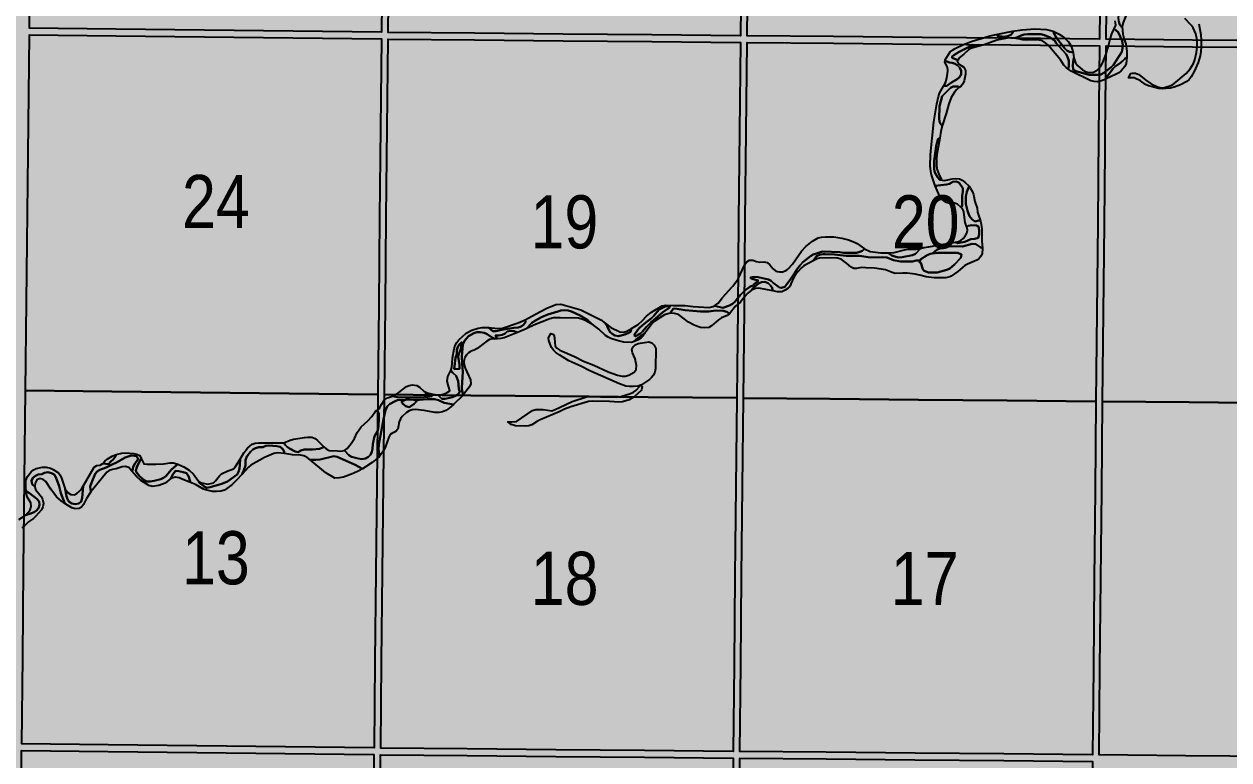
# Model space of a CAD drawing. Extents: x 403018 to 417191, y 6033193 to 6042673.
# Drawn here: x 413061.3 to 413242.8, y 6036734 to 6036844.8 of the extents above; entities that cross this region are included whole.
import ezdxf

# ---------------------------------------------------------------- set-up
doc = ezdxf.new("R2010")
doc.units = 0
doc.header["$LTSCALE"] = 5
doc.linetypes.add('DASHED2', pattern=[9.525, 6.35, -3.175])
for name, color, linetype in [('Quarters', 8, 'Continuous'), ('RoadSeg', 57, 'DASHED2'), ('T-WATER', 160, 'Continuous')]:
    doc.layers.add(name, color=color, linetype=linetype)
doc.layers.add('ROUTE-MAP-BACKGROUND-H', color=7, linetype='Continuous', true_color=0xf0ebff)
doc.styles.add('120', font='ARIALN.TTF', dxfattribs={"height": 13})

msp = doc.modelspace()

# ---------------------------------------------------------------- hatches: boundary and pattern name
at = {"layer": 'ROUTE-MAP-BACKGROUND-H'}
h = msp.add_hatch(color=256, dxfattribs=at)
h.dxf.hatch_style = 1
h.paths.add_polyline_path([(412923.423, 6037807.465), (416092.9, 6037807.465), (416092.9, 6035965.758), (412923.423, 6035965.758)])

# ---------------------------------------------------------------- linework, layer by layer
at = {"layer": 'Quarters'}
for points in [[(413115.312, 6036856.618), (413115.175, 6036843.562), (413101.835, 6036843.713), (413088.495, 6036843.863), (413075.156, 6036844.013), (413062.151, 6036844.159), (413062.294, 6036857.215), (413062.44, 6036870.607), (413062.586, 6036883.998), (413062.732, 6036897.389), (413075.732, 6036897.242), (413089.067, 6036897.092), (413102.402, 6036896.942), (413115.736, 6036896.792), (413115.595, 6036883.401), (413115.454, 6036870.01), (413115.312, 6036856.618)], [(413129.193, 6036843.429), (413116.179, 6036843.553), (413116.317, 6036856.609), (413116.458, 6036870), (413116.599, 6036883.391), (413116.74, 6036896.782), (413129.75, 6036896.658), (413143.095, 6036896.531), (413156.439, 6036896.404), (413169.783, 6036896.276), (413169.646, 6036882.885), (413169.51, 6036869.494), (413169.373, 6036856.103), (413169.239, 6036843.046), (413155.89, 6036843.174), (413142.542, 6036843.301), (413129.193, 6036843.429)], [(413183.263, 6036842.912), (413170.243, 6036843.037), (413170.377, 6036856.093), (413170.514, 6036869.484), (413170.651, 6036882.876), (413170.788, 6036896.267), (413183.804, 6036896.143), (413197.156, 6036896.015), (413210.508, 6036895.888), (413223.859, 6036895.761), (413223.726, 6036882.369), (413223.592, 6036868.978), (413223.459, 6036855.586), (413223.329, 6036842.53), (413209.974, 6036842.657), (413196.619, 6036842.785), (413183.263, 6036842.912)], [(413237.341, 6036842.396), (413224.333, 6036842.52), (413224.463, 6036855.576), (413224.597, 6036868.968), (413224.73, 6036882.36), (413224.863, 6036895.751), (413237.866, 6036895.627), (413251.203, 6036895.5), (413264.54, 6036895.373), (413277.878, 6036895.246), (413277.749, 6036881.854), (413277.621, 6036868.462), (413277.492, 6036855.07), (413277.367, 6036842.014), (413264.025, 6036842.141), (413250.683, 6036842.268), (413237.341, 6036842.396)], [(413114.74, 6036802.385), (413114.599, 6036788.994), (413101.254, 6036789.144), (413087.91, 6036789.294), (413074.565, 6036789.444), (413061.555, 6036789.591), (413061.701, 6036802.982), (413061.848, 6036816.373), (413061.994, 6036829.764), (413062.14, 6036843.155), (413075.145, 6036843.009), (413088.485, 6036842.859), (413101.824, 6036842.708), (413115.164, 6036842.558), (413115.023, 6036829.167), (413114.881, 6036815.776), (413114.74, 6036802.385)], [(413128.621, 6036788.86), (413115.603, 6036788.985), (413115.744, 6036802.376), (413115.886, 6036815.767), (413116.027, 6036829.158), (413116.168, 6036842.549), (413129.182, 6036842.424), (413142.531, 6036842.297), (413155.88, 6036842.17), (413169.229, 6036842.042), (413169.092, 6036828.651), (413168.955, 6036815.26), (413168.818, 6036801.868), (413168.681, 6036788.477), (413155.328, 6036788.605), (413141.975, 6036788.732), (413128.621, 6036788.86)], [(413182.709, 6036788.343), (413169.685, 6036788.467), (413169.822, 6036801.859), (413169.959, 6036815.25), (413170.096, 6036828.641), (413170.233, 6036842.033), (413183.253, 6036841.908), (413196.609, 6036841.78), (413209.964, 6036841.653), (413223.319, 6036841.525), (413223.186, 6036828.134), (413223.052, 6036814.742), (413222.919, 6036801.351), (413222.786, 6036787.959), (413209.427, 6036788.087), (413196.068, 6036788.215), (413182.709, 6036788.343)], [(413236.802, 6036787.825), (413223.79, 6036787.95), (413223.923, 6036801.341), (413224.057, 6036814.733), (413224.166, 6036825.73), (413224.19, 6036828.124), (413224.323, 6036841.516), (413237.331, 6036841.392), (413250.673, 6036841.264), (413264.015, 6036841.137), (413277.358, 6036841.009), (413277.229, 6036827.618), (413277.101, 6036814.226), (413276.973, 6036800.834), (413276.844, 6036787.442), (413263.497, 6036787.57), (413250.15, 6036787.698), (413236.802, 6036787.825)], [(413114.175, 6036748.821), (413114.037, 6036735.765), (413100.688, 6036735.915), (413087.338, 6036736.065), (413073.989, 6036736.215), (413060.974, 6036736.361), (413061.116, 6036749.417), (413061.263, 6036762.808), (413061.409, 6036776.199), (413061.555, 6036789.591), (413074.565, 6036789.444), (413087.91, 6036789.294), (413101.254, 6036789.144), (413114.599, 6036788.994), (413114.458, 6036775.603), (413114.316, 6036762.212), (413114.175, 6036748.821)], [(413128.064, 6036735.631), (413115.042, 6036735.755), (413115.179, 6036748.811), (413115.321, 6036762.202), (413115.462, 6036775.594), (413115.603, 6036788.985), (413128.621, 6036788.86), (413141.975, 6036788.732), (413155.328, 6036788.605), (413168.681, 6036788.477), (413168.544, 6036775.086), (413168.407, 6036761.695), (413168.27, 6036748.303), (413168.136, 6036735.247), (413154.779, 6036735.375), (413141.422, 6036735.503), (413128.064, 6036735.631)], [(413182.168, 6036735.112), (413169.14, 6036735.237), (413169.274, 6036748.294), (413169.411, 6036761.685), (413169.548, 6036775.076), (413169.685, 6036788.467), (413182.709, 6036788.343), (413196.068, 6036788.215), (413209.427, 6036788.087), (413222.786, 6036787.959), (413222.652, 6036774.568), (413222.519, 6036761.176), (413222.386, 6036747.785), (413222.256, 6036734.728), (413208.893, 6036734.856), (413195.531, 6036734.984), (413182.168, 6036735.112)], [(413236.277, 6036734.594), (413223.26, 6036734.719), (413223.39, 6036747.775), (413223.523, 6036761.167), (413223.657, 6036774.558), (413223.79, 6036787.95), (413236.802, 6036787.825), (413250.15, 6036787.698), (413263.497, 6036787.57), (413276.844, 6036787.442), (413276.716, 6036774.051), (413276.587, 6036760.659), (413276.459, 6036747.267), (413276.334, 6036734.21), (413262.982, 6036734.338), (413249.629, 6036734.466), (413236.277, 6036734.594)], [(413113.603, 6036694.588), (413113.462, 6036681.197), (413100.107, 6036681.346), (413086.752, 6036681.496), (413073.398, 6036681.646), (413060.378, 6036681.792), (413060.524, 6036695.183), (413060.67, 6036708.574), (413060.817, 6036721.966), (413060.963, 6036735.357), (413073.978, 6036735.211), (413087.327, 6036735.061), (413100.677, 6036734.911), (413114.027, 6036734.761), (413113.885, 6036721.37), (413113.744, 6036707.979), (413113.603, 6036694.588)], [(413127.493, 6036681.062), (413114.466, 6036681.187), (413114.607, 6036694.578), (413114.748, 6036707.969), (413114.89, 6036721.36), (413115.031, 6036734.751), (413128.054, 6036734.626), (413141.411, 6036734.498), (413154.768, 6036734.371), (413168.126, 6036734.243), (413167.989, 6036720.851), (413167.852, 6036707.46), (413167.715, 6036694.069), (413167.578, 6036680.678), (413154.216, 6036680.806), (413140.855, 6036680.934), (413127.493, 6036681.062)], [(413181.614, 6036680.543), (413168.582, 6036680.668), (413168.719, 6036694.059), (413168.856, 6036707.451), (413168.993, 6036720.842), (413169.13, 6036734.233), (413182.158, 6036734.108), (413195.521, 6036733.98), (413208.883, 6036733.852), (413222.246, 6036733.724), (413222.112, 6036720.333), (413221.979, 6036706.941), (413221.846, 6036693.55), (413221.712, 6036680.158), (413208.346, 6036680.286), (413194.98, 6036680.415), (413190.468, 6036680.458), (413181.614, 6036680.543)]]:
    msp.add_lwpolyline(points, close=True, dxfattribs=at)
at = {"layer": 'T-WATER'}
for points in [[(413228.455, 6036849.125), (413227.985, 6036848.043), (413227.502, 6036846.538), (413226.879, 6036845.036), (413226.736, 6036844.371), (413226.606, 6036844.375), (413226.34, 6036844.779), (413226.21, 6036845.261), (413226.152, 6036845.782), (413226.267, 6036846.398), (413227.341, 6036847.957), (413227.512, 6036848.426), (413227.585, 6036848.973), (413227.868, 6036849.29), (413228.455, 6036849.125)], [(413210.23, 6036843.723), (413210.247, 6036843.526), (413209.976, 6036843.179), (413209.501, 6036842.964), (413208.894, 6036842.898), (413207.97, 6036843.027), (413207.751, 6036843.208), (413210.23, 6036843.723)], [(413218.614, 6036837.994), (413218.274, 6036838.248), (413217.948, 6036838.6), (413217.439, 6036839.418), (413215.562, 6036841.599), (413215.231, 6036841.933), (413214.72, 6036842.297), (413214.101, 6036842.401), (413212.37, 6036842.387), (413211.778, 6036842.435), (413210.81, 6036842.649), (413210.611, 6036842.683), (413211.493, 6036843.08), (413211.972, 6036843.22), (413212.538, 6036843.297), (413214.5, 6036843.264), (413215.008, 6036843.123), (413215.862, 6036842.761), (413216.585, 6036842.25), (413216.775, 6036841.942), (413218.28, 6036840.279), (413218.502, 6036839.85), (413218.716, 6036839.27), (413218.7, 6036838.436), (413218.614, 6036837.994)], [(413219.325, 6036840.495), (413218.798, 6036840.608), (413218.391, 6036840.822), (413218.074, 6036841.145), (413216.928, 6036842.568), (413216.523, 6036843.223), (413216.36, 6036843.71), (413217.26, 6036843.277), (413217.633, 6036843.041), (413218.196, 6036842.579), (413218.639, 6036842.122), (413218.982, 6036841.566), (413219.147, 6036841.169), (413219.325, 6036840.495)], [(413225.546, 6036844.107), (413226.132, 6036843.557), (413226.716, 6036842.253), (413226.82, 6036841.607), (413226.802, 6036841.101), (413226.67, 6036840.619), (413225.402, 6036838.667), (413225.081, 6036838.332), (413223.979, 6036837.472), (413223.517, 6036837.228), (413223.025, 6036837.134), (413221.768, 6036837.153), (413219.76, 6036837.696), (413219.339, 6036837.973), (413219.285, 6036838.572), (413219.336, 6036839.184), (413219.461, 6036839.702), (413219.709, 6036838.968), (413219.994, 6036838.553), (413220.754, 6036837.912), (413221.283, 6036837.602), (413221.779, 6036837.499), (413222.399, 6036837.571), (413222.953, 6036837.845), (413223.286, 6036838.174), (413223.584, 6036838.577), (413223.824, 6036839.016), (413224.312, 6036840.307), (413224.661, 6036841.512), (413224.917, 6036842.514), (413225.152, 6036843.335), (413225.546, 6036844.107)], [(413204.562, 6036841.333), (413203.935, 6036841.145), (413203.563, 6036840.9), (413202.893, 6036840.243), (413202.16, 6036839.699), (413201.963, 6036839.376), (413201.098, 6036839.721), (413201.13, 6036839.918), (413201.364, 6036840.127), (413202.156, 6036840.627), (413203.889, 6036841.468), (413204.466, 6036841.457), (413204.562, 6036841.333)], [(413200.053, 6036839.238), (413200.716, 6036839.011), (413201.107, 6036838.972), (413201.554, 6036838.787), (413201.941, 6036838.536), (413202.258, 6036838.193), (413202.483, 6036837.761), (413202.471, 6036837.2), (413202.21, 6036836.805), (413201.871, 6036836.485), (413201.027, 6036835.988), (413200.321, 6036835.496), (413199.83, 6036835.459), (413200.099, 6036835.958), (413200.335, 6036836.641), (413200.48, 6036837.712), (413200.48, 6036837.92), (413200.363, 6036838.406), (413200.118, 6036838.858), (413200.031, 6036839.135), (413200.053, 6036839.238)], [(413227.43, 6036839.797), (413227.337, 6036838.876), (413227.137, 6036838.433), (413226.584, 6036837.757), (413226.242, 6036837.477), (413225.83, 6036837.235), (413224.341, 6036836.543), (413224.426, 6036836.841), (413225.382, 6036838.091), (413225.681, 6036838.4), (413226.46, 6036838.956), (413226.832, 6036839.253), (413227.119, 6036839.582), (413227.43, 6036839.797)], [(413202.216, 6036835.276), (413201.753, 6036834.908), (413201.467, 6036834.559), (413200.978, 6036833.755), (413200.613, 6036832.798), (413200.228, 6036831.319), (413199.62, 6036829.459), (413199.266, 6036829.942), (413199.178, 6036830.484), (413199.227, 6036832.447), (413199.602, 6036833.929), (413200.887, 6036835.197), (413201.283, 6036835.415), (413201.912, 6036835.414), (413202.216, 6036835.276)], [(413199.632, 6036821.311), (413199.267, 6036821.328), (413198.983, 6036821.674), (413198.516, 6036822.46), (413198.391, 6036822.962), (413198.389, 6036824.221), (413198.729, 6036826.414), (413198.976, 6036827.44), (413199.262, 6036827.596), (413198.83, 6036825.134), (413198.769, 6036824.488), (413198.786, 6036823.397), (413198.887, 6036822.855), (413199.213, 6036821.917), (413199.46, 6036821.473), (413199.632, 6036821.311)], [(413202.499, 6036817.155), (413201.935, 6036817.652), (413201.449, 6036817.819), (413200.563, 6036817.844), (413200.25, 6036817.945), (413199.851, 6036818.161), (413199.526, 6036818.462), (413199.282, 6036818.825), (413198.586, 6036820.409), (413200.245, 6036820.614), (413200.724, 6036820.756), (413201.213, 6036821.016), (413201.706, 6036821.093), (413201.985, 6036821.009), (413202.172, 6036820.869), (413202.732, 6036820.084), (413202.74, 6036819.583), (413202.65, 6036818.915), (413202.624, 6036817.389), (413202.499, 6036817.155)], [(413205.382, 6036815.137), (413205.108, 6036815.229), (413204.579, 6036815.073), (413204.128, 6036815.345), (413203.754, 6036815.858), (413203.445, 6036816.685), (413203.159, 6036817.737), (413203.159, 6036818.832), (413203.325, 6036819.541), (413203.66, 6036820.36), (413203.907, 6036820.044), (413204.148, 6036819.61), (413204.311, 6036819.139), (413204.541, 6036818.098), (413204.902, 6036817.088), (413204.963, 6036816.484), (413205.079, 6036815.998), (413205.382, 6036815.137)], [(413203.317, 6036814.216), (413203.535, 6036814.416), (413204.106, 6036814.512), (413204.787, 6036814.469), (413205.107, 6036814.308), (413205.181, 6036813.774), (413205.173, 6036813.125), (413205.103, 6036812.727), (413205.022, 6036812.594), (413204.549, 6036812.461), (413203.941, 6036812.387), (413203.018, 6036811.99), (413201.973, 6036811.821), (413201.632, 6036811.926), (413201.922, 6036811.992), (413202.442, 6036812.223), (413202.791, 6036812.515), (413203.092, 6036812.875), (413203.34, 6036813.29), (413203.434, 6036813.743), (413203.317, 6036814.216)], [(413187.913, 6036810.926), (413187.641, 6036810.655), (413187.197, 6036810.472), (413186.711, 6036810.356), (413184.752, 6036810.352), (413184.208, 6036810.423), (413181.635, 6036810.559), (413181.455, 6036810.497), (413180.858, 6036810.273), (413180.183, 6036810.105), (413179.793, 6036809.856), (413178.604, 6036808.923), (413178.16, 6036808.441), (413177.763, 6036807.876), (413177.219, 6036807.04), (413176.675, 6036806.225), (413175.911, 6036805.227), (413175.432, 6036805.084), (413175.101, 6036805.144), (413174.954, 6036805.238), (413174.918, 6036805.262), (413174.688, 6036805.411), (413174.421, 6036805.609), (413174.164, 6036805.8), (413173.866, 6036806.113), (413173.444, 6036806.301), (413171.89, 6036806.686), (413171.225, 6036806.717), (413170.746, 6036806.641), (413170.789, 6036806.529), (413171.131, 6036806.369), (413171.895, 6036806.19), (413171.783, 6036806.038), (413171.346, 6036805.68), (413171.187, 6036805.446), (413171.104, 6036805.413), (413170.838, 6036805.304), (413170.652, 6036805.228), (413169.91, 6036804.676), (413169.247, 6036803.996), (413168.386, 6036802.958), (413168.031, 6036802.654), (413167.599, 6036802.427), (413166.582, 6036802.079), (413165.341, 6036802.359), (413165.88, 6036802.768), (413166.534, 6036803.604), (413167.963, 6036805.211), (413168.072, 6036805.332), (413168.2, 6036805.477), (413168.391, 6036805.743), (413168.864, 6036806.404), (413169.891, 6036808.569), (413170.186, 6036808.994), (413170.59, 6036809.228), (413171.089, 6036809.223), (413171.625, 6036809.022), (413172.12, 6036808.959), (413172.765, 6036809.001), (413173.28, 6036808.864), (413173.646, 6036808.546), (413174.145, 6036807.95), (413174.567, 6036807.58), (413175.052, 6036807.458), (413175.559, 6036807.504), (413176.132, 6036807.702), (413176.303, 6036807.827), (413176.495, 6036807.967), (413177.097, 6036808.65), (413178.453, 6036810.593), (413179.058, 6036811.31), (413180.083, 6036812.123), (413180.943, 6036812.582), (413181.427, 6036812.704), (413182.031, 6036812.747), (413183.322, 6036812.732), (413184.503, 6036812.566), (413185.485, 6036812.295), (413186.411, 6036811.954), (413186.824, 6036811.732), (413187.913, 6036810.926)], [(413205.684, 6036811.048), (413205.642, 6036810.212), (413205.451, 6036809.84), (413205.176, 6036809.495), (413204.817, 6036809.229), (413203.437, 6036808.658), (413203.035, 6036808.422), (413201.959, 6036807.52), (413200.953, 6036806.835), (413200.785, 6036806.747), (413200.191, 6036806.597), (413198.392, 6036806.601), (413197.214, 6036806.729), (413196.257, 6036806.962), (413195.533, 6036807.114), (413194.358, 6036807.256), (413193.707, 6036807.286), (413192.544, 6036807.24), (413192.06, 6036807.368), (413191.063, 6036807.764), (413189.4, 6036808.038), (413188.137, 6036808.076), (413187.473, 6036808.155), (413186.734, 6036807.98), (413186.316, 6036807.971), (413185.927, 6036808.194), (413185.22, 6036808.8), (413184.422, 6036809.364), (413183.861, 6036809.55), (413181.392, 6036809.569), (413180.886, 6036809.471), (413180.169, 6036809.15), (413180.688, 6036809.829), (413181.129, 6036810.037), (413181.62, 6036810.132), (413181.937, 6036810.135), (413183.395, 6036810.1), (413185.159, 6036809.896), (413187.163, 6036809.868), (413188.828, 6036809.658), (413190.674, 6036809.666), (413191.299, 6036809.621), (413192.273, 6036809.236), (413193.324, 6036809.022), (413194.569, 6036809.015), (413195.169, 6036809.061), (413195.683, 6036809.176), (413196.32, 6036809.208), (413196.279, 6036809.13), (413196.194, 6036808.967), (413196.277, 6036808.901), (413196.386, 6036808.815), (413196.72, 6036807.857), (413196.922, 6036807.611), (413197.567, 6036807.369), (413198.839, 6036807.376), (413200.328, 6036807.783), (413200.76, 6036808), (413201.471, 6036808.6), (413202.406, 6036809.596), (413202.511, 6036810.086), (413201.999, 6036810.328), (413198.949, 6036810.337), (413198.139, 6036810.241), (413198.824, 6036810.778), (413199.279, 6036810.975), (413200.257, 6036811.215), (413200.871, 6036811.321), (413202.665, 6036811.295), (413204.113, 6036811.704), (413204.704, 6036811.644), (413205.444, 6036811.135), (413205.684, 6036811.048)], [(413196.329, 6036811.003), (413195.611, 6036810.187), (413195.13, 6036810.006), (413193.602, 6036809.678), (413192.981, 6036809.662), (413192.475, 6036809.783), (413192.033, 6036809.954), (413191.443, 6036810.319), (413192.382, 6036810.368), (413193.944, 6036810.797), (413194.471, 6036810.879), (413195.699, 6036810.891), (413196.298, 6036810.995), (413196.329, 6036811.003)], [(413196.32, 6036809.208), (413196.416, 6036809.392), (413197.363, 6036809.974), (413197.805, 6036810.177), (413198.139, 6036810.241), (413198.949, 6036810.337), (413201.999, 6036810.328), (413202.511, 6036810.086), (413202.406, 6036809.596), (413201.471, 6036808.6), (413200.76, 6036808), (413200.328, 6036807.783), (413198.839, 6036807.376), (413197.567, 6036807.369), (413196.922, 6036807.611), (413196.72, 6036807.857), (413196.386, 6036808.815), (413196.277, 6036808.901), (413196.194, 6036808.967), (413196.279, 6036809.13), (413196.32, 6036809.208)], [(413173.861, 6036805.273), (413173.947, 6036805.154), (413174.005, 6036805.075), (413174.101, 6036804.617), (413172.023, 6036805.009), (413171.524, 6036804.983), (413170.912, 6036804.706), (413171.292, 6036805.196), (413171.417, 6036805.298), (413171.594, 6036805.442), (413171.945, 6036805.736), (413172.39, 6036805.938), (413172.89, 6036805.977), (413173.409, 6036805.756), (413173.487, 6036805.68), (413173.753, 6036805.42), (413173.861, 6036805.273)], [(413147.12, 6036799.454), (413145.86, 6036800.142), (413145.337, 6036800.363), (413144.856, 6036800.496), (413142.098, 6036800.555), (413141.09, 6036800.536), (413140.54, 6036800.42), (413138.187, 6036799.491), (413136.973, 6036798.897), (413137.789, 6036799.781), (413138.374, 6036800.169), (413139.264, 6036800.643), (413140.203, 6036801.029), (413141.712, 6036801.513), (413142.175, 6036801.657), (413142.672, 6036801.712), (413143.26, 6036801.661), (413143.808, 6036801.5), (413145.112, 6036800.922), (413146.258, 6036800.176), (413147.12, 6036799.454)], [(413153.33, 6036797.748), (413154.181, 6036798.185), (413154.502, 6036798.495), (413155.075, 6036799.218), (413155.712, 6036799.869), (413157.528, 6036801.419), (413158.501, 6036802.062), (413158.572, 6036802.299), (413157.882, 6036802.278), (413156.993, 6036801.81), (413156.143, 6036800.802), (413155.81, 6036800.485), (413154.743, 6036799.667), (413154.036, 6036799.053), (413153.727, 6036798.701), (413153.293, 6036798.042), (413153.33, 6036797.748)], [(413153.33, 6036797.748), (413153.293, 6036798.042), (413153.727, 6036798.701), (413154.036, 6036799.053), (413154.743, 6036799.667), (413155.81, 6036800.485), (413156.143, 6036800.802), (413156.993, 6036801.81), (413157.882, 6036802.278), (413158.572, 6036802.299), (413158.501, 6036802.062), (413157.528, 6036801.419), (413155.712, 6036799.869), (413155.075, 6036799.218), (413154.502, 6036798.495), (413154.181, 6036798.185), (413153.33, 6036797.748)], [(413167.574, 6036801.158), (413167.252, 6036800.909), (413166.359, 6036800.529), (413165.927, 6036800.257), (413164.88, 6036799.329), (413164.448, 6036799.076), (413163.754, 6036799.066), (413163.23, 6036799.098), (413162.748, 6036799.231), (413162.277, 6036799.433), (413161.414, 6036799.917), (413159.881, 6036801.033), (413159.281, 6036801.227), (413158.651, 6036801.24), (413159.113, 6036801.926), (413159.351, 6036801.94), (413160.917, 6036801.715), (413163.209, 6036801.48), (413164.481, 6036801.485), (413165.538, 6036801.662), (413166.629, 6036801.61), (413167.2, 6036801.44), (413167.574, 6036801.158)], [(413136.802, 6036800.242), (413136.855, 6036799.874), (413136.575, 6036799.512), (413136.213, 6036799.246), (413135.756, 6036799.076), (413135.104, 6036799.062), (413133.526, 6036798.813), (413132.44, 6036798.529), (413131.923, 6036798.532), (413131.265, 6036799.077), (413132.674, 6036798.953), (413133.381, 6036799.019), (413135.757, 6036799.783), (413136.802, 6036800.242)], [(413152.826, 6036798.931), (413152.673, 6036798.46), (413152.298, 6036798.222), (413151.833, 6036798.047), (413150.847, 6036797.799), (413150.32, 6036797.89), (413149.905, 6036798.136), (413149.576, 6036798.419), (413149.166, 6036799.284), (413148.872, 6036799.758), (413149.725, 6036799.095), (413151.078, 6036798.432), (413151.646, 6036798.413), (413152.124, 6036798.555), (413152.826, 6036798.931)], [(413132.242, 6036797.408), (413131.899, 6036797.404), (413131.416, 6036797.278), (413131.02, 6036797.054), (413129.568, 6036795.926), (413129.144, 6036795.689), (413128.661, 6036795.506), (413128.283, 6036795.276), (413127.978, 6036794.969), (413127.723, 6036794.594), (413127.585, 6036793.984), (413127.622, 6036793.479), (413127.761, 6036792.987), (413128.572, 6036791.196), (413128.611, 6036790.587), (413128.443, 6036790.139), (413127.467, 6036788.944), (413127.294, 6036789.515), (413127.267, 6036790.031), (413127.438, 6036792.405), (413127.292, 6036793.637), (413127.276, 6036794.724), (413127.419, 6036796.551), (413127.648, 6036797.068), (413128.247, 6036797.792), (413129.054, 6036798.231), (413129.519, 6036798.368), (413130.019, 6036798.387), (413130.651, 6036798.287), (413131.101, 6036798.091), (413131.724, 6036797.631), (413132.242, 6036797.408)], [(413135.669, 6036798.324), (413133.662, 6036797.523), (413133.145, 6036797.416), (413132.569, 6036797.404), (413132.336, 6036797.904), (413132.789, 6036797.906), (413133.344, 6036797.994), (413133.771, 6036798.216), (413134.104, 6036798.516), (413134.597, 6036798.589), (413135.154, 6036798.559), (413135.669, 6036798.324)], [(413153.138, 6036790.185), (413152.531, 6036790.193), (413151.985, 6036790.275), (413151.006, 6036790.602), (413146.523, 6036792.578), (413145.185, 6036793.265), (413143.404, 6036794.09), (413142.408, 6036794.681), (413142.039, 6036794.912), (413141.402, 6036795.346), (413141.082, 6036795.665), (413140.794, 6036796.071), (413140.547, 6036796.574), (413140.364, 6036797.128), (413140.307, 6036797.499), (413140.615, 6036798.146), (413140.683, 6036798.169), (413141.118, 6036798.051), (413141.238, 6036797.525), (413141.249, 6036796.837), (413141.34, 6036796.347), (413141.592, 6036795.981), (413142.047, 6036795.659), (413144.217, 6036794.709), (413145.606, 6036794.009), (413147.129, 6036793.444), (413149.33, 6036792.394), (413150.706, 6036791.913), (413151.392, 6036791.767), (413151.891, 6036791.752), (413152.404, 6036791.898), (413153.206, 6036792.366), (413153.541, 6036792.785), (413153.571, 6036793.349), (413153.396, 6036794.373), (413152.98, 6036795.291), (413152.864, 6036795.776), (413153.058, 6036796.182), (413153.391, 6036796.472), (413153.831, 6036796.697), (413155.449, 6036796.953), (413155.907, 6036796.773), (413156.242, 6036796.454), (413156.473, 6036795.921), (413156.452, 6036792.92), (413156.356, 6036792.352), (413156.136, 6036791.895), (413155.851, 6036791.548), (413155.522, 6036791.262), (413154.343, 6036790.469), (413153.781, 6036790.267), (413153.138, 6036790.185)], [(413154.869, 6036798.306), (413154.53, 6036797.807), (413154.226, 6036797.504), (413153.833, 6036797.251), (413153.105, 6036796.925), (413153.767, 6036797.512), (413154.869, 6036798.306)], [(413126.127, 6036792.829), (413126.915, 6036792.846), (413126.919, 6036793.521), (413126.717, 6036794.655), (413126.804, 6036795.148), (413127.061, 6036795.718), (413127.188, 6036796.154), (413127.215, 6036796.877), (413126.985, 6036796.648), (413126.685, 6036796.193), (413126.52, 6036795.738), (413126.497, 6036795.071), (413126.301, 6036794.544), (413126.127, 6036792.829)], [(413126.127, 6036792.829), (413126.301, 6036794.544), (413126.497, 6036795.071), (413126.52, 6036795.738), (413126.685, 6036796.193), (413126.985, 6036796.648), (413127.215, 6036796.877), (413127.188, 6036796.154), (413127.061, 6036795.718), (413126.804, 6036795.148), (413126.717, 6036794.655), (413126.919, 6036793.521), (413126.915, 6036792.846), (413126.127, 6036792.829)], [(413125.603, 6036792.631), (413125.894, 6036792.277), (413126.411, 6036791.83), (413126.692, 6036791.014), (413126.809, 6036789.871), (413126.954, 6036789.4), (413126.689, 6036789.061), (413126.323, 6036788.805), (413125.85, 6036788.6), (413124.769, 6036788.344), (413124.27, 6036788.348), (413123.655, 6036788.944), (413124.104, 6036788.956), (413124.588, 6036789.08), (413125.04, 6036789.286), (413125.455, 6036789.577), (413125.05, 6036791.017), (413125.155, 6036791.707), (413125.603, 6036792.631)], [(413117.336, 6036788.655), (413116.827, 6036788.74), (413117.274, 6036788.968), (413117.339, 6036789.01), (413117.796, 6036789.303), (413118.906, 6036790.184), (413119.345, 6036790.366), (413119.84, 6036790.443), (413120.48, 6036790.356), (413120.877, 6036790.104), (413121.553, 6036789.525), (413122.062, 6036789.245), (413121.798, 6036789.068), (413121.828, 6036789.042), (413122.752, 6036788.749), (413122.161, 6036788.66), (413121.53, 6036788.611), (413117.828, 6036788.573), (413117.336, 6036788.655)], [(413136.902, 6036784.256), (413135.369, 6036784.279), (413134.698, 6036784.506), (413134.2, 6036784.904), (413134.8, 6036784.878), (413135.493, 6036784.941), (413137.91, 6036786.603), (413138.387, 6036786.751), (413139.526, 6036786.755), (413140.834, 6036786.559), (413141.306, 6036786.722), (413141.957, 6036787.053), (413143.881, 6036787.955), (413146.202, 6036788.692), (413146.771, 6036788.722), (413147.63, 6036788.678), (413148.151, 6036788.651), (413150.549, 6036788.621), (413150.782, 6036788.648), (413151.191, 6036788.696), (413152.687, 6036789.151), (413153.129, 6036789.362), (413153.495, 6036789.616), (413154.109, 6036790.311), (413154.292, 6036790.399), (413154.448, 6036790.188), (413154.344, 6036789.697), (413154.288, 6036789.626), (413153.262, 6036788.704), (413153.141, 6036788.625), (413152.46, 6036788.185), (413151.453, 6036787.873), (413150.907, 6036787.834), (413149.485, 6036787.969), (413146.987, 6036787.978), (413146.342, 6036787.927), (413143.691, 6036787.17), (413142.748, 6036786.802), (413141.95, 6036786.392), (413139.044, 6036785.177), (413138.64, 6036784.968), (413137.83, 6036784.428), (413137.348, 6036784.296), (413136.902, 6036784.256)], [(413118.622, 6036788.126), (413118.178, 6036787.906), (413118.366, 6036787.584), (413118.85, 6036787.224), (413119.263, 6036787.114), (413119.433, 6036787.164), (413120.063, 6036787.603), (413120.372, 6036787.916), (413120.417, 6036788.027), (413120.019, 6036788.176), (413120.896, 6036788.204), (413122.026, 6036788.323), (413123.166, 6036788.315), (413123.732, 6036788.167), (413124.616, 6036787.762), (413126.002, 6036787.5), (413125.29, 6036786.873), (413124.849, 6036786.606), (413124.347, 6036786.399), (413123.859, 6036786.288), (413123.183, 6036786.276), (413121.607, 6036786.587), (413120.288, 6036786.722), (413119.79, 6036786.709), (413119.335, 6036786.533), (413118.955, 6036786.294), (413118.281, 6036785.677), (413118.008, 6036785.323), (413117.807, 6036784.865), (413117.609, 6036783.804), (413117.312, 6036783.44), (413117.28, 6036783.425), (413117.013, 6036783.301), (413116.874, 6036783.237), (413116.492, 6036782.981), (413116.252, 6036782.566), (413115.768, 6036781.153), (413115.516, 6036780.617), (413114.842, 6036779.682), (413114.721, 6036780.719), (413114.777, 6036781.475), (413115.475, 6036785.285), (413115.828, 6036786.801), (413116.057, 6036787.245), (413116.385, 6036787.542), (413117.202, 6036788.004), (413117.329, 6036788.044), (413117.595, 6036788.129), (413117.693, 6036788.161), (413118.317, 6036788.182), (413118.622, 6036788.126)], [(413118.622, 6036788.126), (413118.906, 6036788.267), (413119.432, 6036788.261), (413120.019, 6036788.176), (413120.417, 6036788.027), (413120.372, 6036787.916), (413120.063, 6036787.603), (413119.433, 6036787.164), (413119.263, 6036787.114), (413118.85, 6036787.224), (413118.366, 6036787.584), (413118.178, 6036787.906), (413118.622, 6036788.126)], [(413109.578, 6036780.581), (413110.012, 6036780.881), (413110.617, 6036781.621), (413111.08, 6036782.388), (413111.515, 6036783.294), (413112.084, 6036784.111), (413113.115, 6036785.049), (413113.716, 6036785.678), (413114.268, 6036786.51), (413114.522, 6036786.633), (413114.653, 6036786.32), (413114.775, 6036786.074), (413114.757, 6036785.324), (413114.733, 6036784.222), (413114.67, 6036783.859), (413114.624, 6036783.592), (413114.444, 6036783.326), (413114.253, 6036783.045), (413114.051, 6036782.506), (413113.837, 6036781.515), (413113.804, 6036780.842), (413113.705, 6036780.352), (413113.513, 6036779.915), (413113.186, 6036779.616), (413112.754, 6036779.38), (413112.197, 6036779.279), (413111.675, 6036779.355), (413110.665, 6036779.604), (413110.264, 6036779.87), (413109.578, 6036780.581)], [(413100.557, 6036780.127), (413099.492, 6036780.191), (413098.948, 6036780.096), (413097.541, 6036779.535), (413095.476, 6036778.336), (413095.112, 6036778.06), (413094.156, 6036777.018), (413094.291, 6036777.304), (413094.369, 6036777.47), (413094.655, 6036778.309), (413094.669, 6036779.1), (413094.875, 6036779.673), (413095.435, 6036780.376), (413095.776, 6036780.697), (413096.19, 6036780.944), (413096.669, 6036781.075), (413097.272, 6036781.089), (413097.724, 6036781.276), (413098.219, 6036781.345), (413099.419, 6036781.221), (413099.907, 6036781.108), (413100.269, 6036780.823), (413100.516, 6036780.409), (413100.557, 6036780.127)], [(413106.473, 6036781.135), (413106.34, 6036781.025), (413105.847, 6036780.806), (413104.764, 6036780.719), (413103.501, 6036780.727), (413103.021, 6036780.587), (413102.617, 6036780.334), (413102.138, 6036780.418), (413101.313, 6036780.856), (413100.948, 6036781.113), (413100.634, 6036781.434), (413100.435, 6036781.724), (413101.41, 6036782.142), (413101.893, 6036782.271), (413103.566, 6036782.544), (413104.063, 6036782.595), (413104.665, 6036782.58), (413105.176, 6036782.368), (413105.545, 6036782.096), (413106.473, 6036781.135)], [(413071.406, 6036774.361), (413071.306, 6036775.135), (413071.464, 6036775.682), (413072.054, 6036777.055), (413072.361, 6036777.423), (413072.757, 6036777.678), (413073.714, 6036777.982), (413074.512, 6036778.422), (413075.369, 6036778.798), (413076.541, 6036779.508), (413077.477, 6036779.802), (413077.976, 6036779.786), (413078.268, 6036779.721), (413078.478, 6036779.437), (413078.476, 6036779.221), (413077.986, 6036778.552), (413077.763, 6036778.105), (413077.651, 6036777.558), (413077.543, 6036777.436), (413077.126, 6036778.026), (413076.598, 6036778.171), (413076.101, 6036778.107), (413075.179, 6036777.782), (413074.636, 6036777.716), (413074.159, 6036777.565), (413073.804, 6036777.28), (413072.919, 6036776.269), (413071.406, 6036774.361)], [(413075.179, 6036779.987), (413075.026, 6036779.604), (413074.745, 6036779.209), (413074.402, 6036778.912), (413074.057, 6036778.501), (413073.188, 6036778.601), (413073.495, 6036778.97), (413073.833, 6036779.261), (413074.62, 6036779.732), (413075.179, 6036779.987)], [(413084.509, 6036778.513), (413083.526, 6036777.73), (413082.98, 6036777.033), (413082.682, 6036776.715), (413082.338, 6036776.458), (413081.923, 6036776.266), (413080.926, 6036775.992), (413080.341, 6036775.873), (413079.842, 6036775.895), (413079.409, 6036776.087), (413078.724, 6036776.704), (413078.233, 6036777.374), (413078.185, 6036777.542), (413078.315, 6036778.052), (413078.507, 6036778.513), (413078.97, 6036779.36), (413079.373, 6036778.581), (413079.862, 6036778.52), (413081.167, 6036778.49), (413082.307, 6036778.548), (413083.328, 6036778.727), (413083.828, 6036778.706), (413084.509, 6036778.513)], [(413093.887, 6036779.287), (413093.85, 6036778.382), (413093.765, 6036777.848), (413093.639, 6036777.365), (413093.427, 6036776.949), (413091.958, 6036775.91), (413091.131, 6036775.537), (413089.379, 6036775.025), (413088.846, 6036774.962), (413088.349, 6036775.181), (413088.329, 6036775.259), (413087.825, 6036775.626), (413087.635, 6036775.885), (413087.765, 6036775.823), (413088.069, 6036775.679), (413089.003, 6036775.477), (413089.846, 6036775.677), (413090.183, 6036776), (413090.744, 6036776.759), (413091.086, 6036777.028), (413091.915, 6036777.469), (413092.852, 6036777.807), (413093.157, 6036778.143), (413093.887, 6036779.287)], [(413112.29, 6036777.803), (413111.772, 6036777.5), (413110.891, 6036777.101), (413109.453, 6036776.553), (413108.846, 6036776.43), (413108.157, 6036776.386), (413106.755, 6036777.225), (413104.419, 6036779.176), (413105.27, 6036779.146), (413105.925, 6036779.219), (413107.999, 6036779.7), (413108.508, 6036779.623), (413111.198, 6036778.428), (413112.29, 6036777.803)], [(413086.414, 6036775.755), (413085.23, 6036776.184), (413084.699, 6036776.432), (413084.131, 6036776.526), (413083.423, 6036776.343), (413083.71, 6036776.965), (413084.147, 6036777.523), (413084.642, 6036777.468), (413085.283, 6036777.327), (413085.786, 6036777.141), (413086.09, 6036776.695), (413086.414, 6036775.755)], [(413067.467, 6036772.592), (413066.893, 6036772.987), (413066.213, 6036773.601), (413065.34, 6036774.723), (413064.591, 6036775.911), (413064.184, 6036776.187), (413063.704, 6036776.325), (413063.267, 6036776.148), (413062.99, 6036775.658), (413062.923, 6036775.122), (413062.537, 6036775.486), (413062.446, 6036775.977), (413062.67, 6036776.434), (413063.034, 6036776.753), (413063.455, 6036776.93), (413063.99, 6036776.99), (413064.403, 6036777.179), (413064.893, 6036777.279), (413065.478, 6036777.176), (413065.882, 6036776.936), (413066.131, 6036776.53), (413066.619, 6036775.172), (413066.863, 6036774.15), (413067.467, 6036772.592)], [(413061.641, 6036774.421), (413062.146, 6036774.139), (413063.251, 6036773.305), (413063.591, 6036772.908), (413063.634, 6036772.366), (413063.523, 6036771.879), (413063.22, 6036771.545), (413062.836, 6036771.283), (413062.204, 6036771.004), (413061.525, 6036770.802), (413061.967, 6036771.231), (413062.234, 6036771.621), (413062.382, 6036772.141), (413062.335, 6036772.687), (413061.858, 6036773.47), (413061.717, 6036773.916), (413061.641, 6036774.421)], [(413070.24, 6036775.183), (413070.055, 6036773.378), (413069.913, 6036772.9), (413069.574, 6036772.564), (413069.016, 6036772.49), (413068.523, 6036772.569), (413068.126, 6036772.836), (413067.857, 6036773.238), (413067.696, 6036773.711), (413067.501, 6036774.74), (413067.951, 6036774.196), (413068.375, 6036773.95), (413068.872, 6036773.887), (413069.295, 6036774.109), (413069.636, 6036774.386), (413069.953, 6036774.743), (413070.24, 6036775.183)]]:
    msp.add_lwpolyline(points, close=True, dxfattribs=at)
for points in [[(413060.546, 6036770.153), (413061.349, 6036770.661), (413061.525, 6036770.802), (413062.204, 6036771.004), (413062.836, 6036771.283), (413063.22, 6036771.545), (413063.523, 6036771.879), (413063.634, 6036772.366), (413063.591, 6036772.908), (413063.251, 6036773.305), (413062.146, 6036774.139), (413061.641, 6036774.421), (413061.569, 6036774.983), (413061.615, 6036776.072), (413061.856, 6036776.627), (413062.385, 6036777.364), (413062.739, 6036777.652), (413063.158, 6036777.859), (413064.127, 6036778.079), (413064.631, 6036778.051), (413065.308, 6036777.928), (413065.734, 6036777.725), (413066.516, 6036777.187), (413066.783, 6036776.848), (413066.986, 6036776.41), (413067.501, 6036774.74), (413067.696, 6036773.711), (413067.857, 6036773.238), (413068.126, 6036772.836), (413068.523, 6036772.569), (413069.016, 6036772.49), (413069.574, 6036772.564), (413069.913, 6036772.9), (413070.055, 6036773.378), (413070.24, 6036775.183), (413071.887, 6036778.064), (413072.273, 6036778.321), (413072.771, 6036778.37), (413073.188, 6036778.601), (413074.057, 6036778.501), (413074.402, 6036778.912), (413074.745, 6036779.209), (413075.026, 6036779.604), (413075.179, 6036779.987), (413076.047, 6036780.189), (413076.605, 6036780.204), (413077.835, 6036780.13), (413078.327, 6036780.039), (413078.762, 6036779.804), (413078.97, 6036779.36), (413078.507, 6036778.513), (413078.315, 6036778.052), (413078.185, 6036777.542), (413078.233, 6036777.374), (413078.724, 6036776.704), (413079.409, 6036776.087), (413079.842, 6036775.895), (413080.341, 6036775.873), (413080.926, 6036775.992), (413081.923, 6036776.266), (413082.338, 6036776.458), (413082.682, 6036776.715), (413082.98, 6036777.033), (413083.526, 6036777.73), (413084.509, 6036778.513), (413085.366, 6036778.13), (413086.192, 6036777.625), (413086.845, 6036776.988), (413087.332, 6036776.3), (413087.449, 6036776.14), (413087.572, 6036775.972), (413087.635, 6036775.885), (413087.825, 6036775.626), (413088.329, 6036775.259), (413088.349, 6036775.181), (413088.846, 6036774.962), (413089.379, 6036775.025), (413091.131, 6036775.537), (413091.958, 6036775.91), (413093.427, 6036776.949), (413093.639, 6036777.365), (413093.765, 6036777.848), (413093.85, 6036778.382), (413093.887, 6036779.287), (413094.418, 6036780.194), (413094.989, 6036780.937), (413095.686, 6036781.501), (413096.137, 6036781.692), (413096.634, 6036781.742), (413100.435, 6036781.724), (413100.634, 6036781.434), (413100.948, 6036781.113), (413101.313, 6036780.856), (413102.138, 6036780.418), (413102.617, 6036780.334), (413103.021, 6036780.587), (413103.501, 6036780.727), (413104.764, 6036780.719), (413105.847, 6036780.806), (413106.34, 6036781.025), (413106.473, 6036781.135), (413106.827, 6036780.797), (413107.274, 6036780.585), (413108.522, 6036780.528), (413109.019, 6036780.453), (413109.578, 6036780.581), (413110.264, 6036779.87), (413110.665, 6036779.604), (413111.675, 6036779.355), (413112.197, 6036779.279), (413112.754, 6036779.38), (413113.186, 6036779.616), (413113.513, 6036779.915), (413113.705, 6036780.352), (413113.804, 6036780.842), (413113.837, 6036781.515), (413114.051, 6036782.506), (413114.253, 6036783.045), (413114.444, 6036783.326), (413114.624, 6036783.592), (413114.67, 6036783.859), (413114.733, 6036784.222), (413114.757, 6036785.324), (413114.775, 6036786.074), (413114.653, 6036786.32), (413114.522, 6036786.633), (413114.574, 6036786.658), (413114.657, 6036786.699), (413114.826, 6036786.841), (413115.179, 6036787.509), (413115.595, 6036788.177), (413116.086, 6036788.509), (413116.827, 6036788.74), (413117.336, 6036788.655), (413117.828, 6036788.573), (413121.53, 6036788.611), (413122.161, 6036788.66), (413122.752, 6036788.749), (413121.828, 6036789.042), (413121.798, 6036789.068), (413122.062, 6036789.245), (413122.907, 6036789.034), (413123.655, 6036788.944), (413124.27, 6036788.348), (413124.769, 6036788.344), (413125.85, 6036788.6), (413126.323, 6036788.805), (413126.689, 6036789.061), (413126.954, 6036789.4), (413126.809, 6036789.871), (413126.692, 6036791.014), (413126.411, 6036791.83), (413125.894, 6036792.277), (413125.603, 6036792.631), (413125.772, 6036793.061), (413125.834, 6036793.704), (413125.884, 6036794.476), (413126.12, 6036795.888), (413126.258, 6036796.368), (413126.504, 6036796.841), (413126.836, 6036797.231), (413127.921, 6036798.228), (413128.767, 6036798.69), (413129.736, 6036798.985), (413130.323, 6036799.098), (413131.265, 6036799.077), (413131.923, 6036798.532), (413132.44, 6036798.529), (413133.526, 6036798.813), (413135.104, 6036799.062), (413135.756, 6036799.076), (413136.213, 6036799.246), (413136.575, 6036799.512), (413136.855, 6036799.874), (413136.802, 6036800.242), (413138.343, 6036801.126), (413140.066, 6036802.008), (413141.446, 6036802.557), (413142.119, 6036802.597), (413142.363, 6036802.57), (413145.17, 6036801.731), (413147.782, 6036800.467), (413148.21, 6036800.233), (413148.872, 6036799.758), (413149.166, 6036799.284), (413149.576, 6036798.419), (413149.905, 6036798.136), (413150.32, 6036797.89), (413150.847, 6036797.799), (413151.833, 6036798.047), (413152.298, 6036798.222), (413152.673, 6036798.46), (413152.826, 6036798.931), (413153.805, 6036799.545), (413154.464, 6036800.152), (413155.06, 6036800.799), (413155.813, 6036801.425), (413157.463, 6036802.373), (413158.004, 6036802.477), (413159.156, 6036802.384), (413160.927, 6036802.43), (413162.093, 6036802.235), (413164.511, 6036802.132), (413165.117, 6036802.254), (413165.341, 6036802.359), (413166.582, 6036802.079), (413167.599, 6036802.427), (413168.031, 6036802.654), (413168.386, 6036802.958), (413169.247, 6036803.996), (413169.91, 6036804.676), (413170.652, 6036805.228), (413170.838, 6036805.304), (413171.104, 6036805.413), (413171.187, 6036805.446), (413171.346, 6036805.68), (413171.783, 6036806.038), (413171.895, 6036806.19), (413171.131, 6036806.369), (413170.789, 6036806.529), (413170.746, 6036806.641), (413171.225, 6036806.717), (413171.89, 6036806.686), (413173.444, 6036806.301), (413173.866, 6036806.113), (413174.164, 6036805.8), (413174.421, 6036805.609), (413174.688, 6036805.411), (413174.918, 6036805.262), (413174.954, 6036805.238), (413175.101, 6036805.144), (413175.432, 6036805.084), (413175.911, 6036805.227), (413176.675, 6036806.225), (413177.219, 6036807.04), (413177.763, 6036807.876), (413178.16, 6036808.441), (413178.604, 6036808.923), (413179.793, 6036809.856), (413180.183, 6036810.105), (413180.858, 6036810.273), (413181.455, 6036810.497), (413181.635, 6036810.559), (413184.208, 6036810.423), (413184.752, 6036810.352), (413186.711, 6036810.356), (413187.197, 6036810.472), (413187.641, 6036810.655), (413187.913, 6036810.926), (413188.76, 6036810.524), (413190.398, 6036810.324), (413191.443, 6036810.319), (413192.033, 6036809.954), (413192.475, 6036809.783), (413192.981, 6036809.662), (413193.602, 6036809.678), (413195.13, 6036810.006), (413195.611, 6036810.187), (413196.329, 6036811.003), (413196.849, 6036811.15), (413197.552, 6036811.254), (413201.632, 6036811.926), (413201.973, 6036811.821), (413203.018, 6036811.99), (413203.941, 6036812.387), (413204.549, 6036812.461), (413205.022, 6036812.594), (413205.103, 6036812.727), (413205.173, 6036813.125), (413205.181, 6036813.774), (413205.107, 6036814.308), (413204.787, 6036814.469), (413204.106, 6036814.512), (413203.535, 6036814.416), (413203.317, 6036814.216), (413203.078, 6036814.933), (413202.889, 6036816.489), (413202.864, 6036816.582), (413202.684, 6036816.964), (413202.499, 6036817.155), (413202.624, 6036817.389), (413202.65, 6036818.915), (413202.74, 6036819.583), (413202.732, 6036820.084), (413202.172, 6036820.869), (413201.985, 6036821.009), (413201.706, 6036821.093), (413201.213, 6036821.016), (413200.724, 6036820.756), (413200.245, 6036820.614), (413198.586, 6036820.409), (413198.099, 6036821.771), (413197.98, 6036822.316), (413197.828, 6036823.418), (413197.843, 6036825.131), (413198.352, 6036830.098), (413198.81, 6036832.78), (413199.046, 6036833.905), (413199.21, 6036834.393), (413199.83, 6036835.459), (413200.321, 6036835.496), (413201.027, 6036835.988), (413201.871, 6036836.485), (413202.21, 6036836.805), (413202.471, 6036837.2), (413202.483, 6036837.761), (413202.258, 6036838.193), (413201.941, 6036838.536), (413201.554, 6036838.787), (413201.107, 6036838.972), (413200.716, 6036839.011), (413200.053, 6036839.238), (413200.09, 6036839.408), (413200.312, 6036839.817), (413200.843, 6036840.605), (413201.194, 6036840.891), (413201.587, 6036841.124), (413202.812, 6036841.721), (413204.292, 6036842.28), (413205.686, 6036842.698), (413206.814, 6036843.02), (413207.751, 6036843.208), (413207.97, 6036843.027), (413208.894, 6036842.898), (413209.501, 6036842.964), (413209.976, 6036843.179), (413210.247, 6036843.526), (413210.23, 6036843.723), (413211.657, 6036843.948), (413213.576, 6036844.068), (413215.329, 6036843.974), (413215.938, 6036843.853), (413216.36, 6036843.71), (413216.523, 6036843.223), (413216.928, 6036842.568), (413218.074, 6036841.145), (413218.391, 6036840.822), (413218.798, 6036840.608), (413219.325, 6036840.495), (413219.461, 6036839.702), (413219.336, 6036839.184), (413219.285, 6036838.572), (413219.339, 6036837.973), (413219.76, 6036837.696), (413221.768, 6036837.153), (413223.025, 6036837.134), (413223.517, 6036837.228), (413223.979, 6036837.472), (413225.081, 6036838.332), (413225.402, 6036838.667), (413226.67, 6036840.619), (413226.802, 6036841.101), (413226.82, 6036841.607), (413226.716, 6036842.253), (413226.132, 6036843.557), (413225.546, 6036844.107), (413225.799, 6036844.649), (413225.668, 6036845.31)], [(413226.21, 6036845.261), (413226.34, 6036844.779), (413226.606, 6036844.375), (413226.736, 6036844.371), (413226.825, 6036843.283), (413227.016, 6036842.494), (413227.263, 6036841.843), (413227.338, 6036841.487), (413227.433, 6036840.723), (413227.43, 6036839.797), (413227.119, 6036839.582), (413226.832, 6036839.253), (413226.46, 6036838.956), (413225.681, 6036838.4), (413225.382, 6036838.091), (413224.426, 6036836.841), (413224.341, 6036836.543), (413224.274, 6036836.516), (413223.629, 6036836.251), (413223.266, 6036836.173), (413223, 6036836.117), (413222.491, 6036836.151), (413222.006, 6036836.271), (413219.056, 6036837.717), (413218.614, 6036837.994), (413218.7, 6036838.436), (413218.716, 6036839.27), (413218.502, 6036839.85), (413218.28, 6036840.279), (413216.775, 6036841.942), (413216.585, 6036842.25), (413215.862, 6036842.761), (413215.008, 6036843.123), (413214.5, 6036843.264), (413212.538, 6036843.297), (413211.972, 6036843.22), (413211.493, 6036843.08), (413210.611, 6036842.683), (413209.993, 6036842.711), (413209.399, 6036842.663), (413207.849, 6036842.362), (413205.926, 6036841.691), (413204.562, 6036841.333), (413204.466, 6036841.457), (413203.889, 6036841.468), (413202.156, 6036840.627), (413201.364, 6036840.127), (413201.13, 6036839.918), (413201.098, 6036839.721), (413201.963, 6036839.376), (413201.887, 6036839.189), (413202.097, 6036838.799), (413202.862, 6036838.312), (413203.141, 6036837.808), (413203.122, 6036837.231), (413202.913, 6036836.246), (413202.719, 6036835.809), (413202.455, 6036835.462), (413202.216, 6036835.276), (413201.912, 6036835.414), (413201.283, 6036835.415), (413200.887, 6036835.197), (413199.602, 6036833.929), (413199.227, 6036832.447), (413199.178, 6036830.484), (413199.266, 6036829.942), (413199.62, 6036829.459), (413199.418, 6036828.608), (413199.262, 6036827.596), (413198.976, 6036827.44), (413198.729, 6036826.414), (413198.389, 6036824.221), (413198.391, 6036822.962), (413198.516, 6036822.46), (413198.983, 6036821.674), (413199.267, 6036821.328), (413199.632, 6036821.311), (413200.017, 6036821.256), (413201.132, 6036821.491), (413201.63, 6036821.531), (413202.209, 6036821.481), (413202.627, 6036821.283), (413203.019, 6036821.004), (413203.66, 6036820.36), (413203.325, 6036819.541), (413203.159, 6036818.832), (413203.159, 6036817.737), (413203.445, 6036816.685), (413203.754, 6036815.858), (413204.128, 6036815.345), (413204.579, 6036815.073), (413205.108, 6036815.229), (413205.382, 6036815.137), (413205.445, 6036814.911), (413205.588, 6036813.961), (413205.597, 6036812.08), (413205.684, 6036811.048), (413205.444, 6036811.135), (413204.704, 6036811.644), (413204.113, 6036811.704), (413202.665, 6036811.295), (413200.871, 6036811.321), (413200.257, 6036811.215), (413199.279, 6036810.975), (413198.824, 6036810.778), (413198.139, 6036810.241), (413197.805, 6036810.177), (413197.363, 6036809.974), (413196.416, 6036809.392), (413196.32, 6036809.208), (413195.683, 6036809.176), (413195.169, 6036809.061), (413194.569, 6036809.015), (413193.324, 6036809.022), (413192.273, 6036809.236), (413191.299, 6036809.621), (413190.674, 6036809.666), (413188.828, 6036809.658), (413187.163, 6036809.868), (413185.159, 6036809.896), (413183.395, 6036810.1), (413181.937, 6036810.135), (413181.62, 6036810.132), (413181.129, 6036810.037), (413180.688, 6036809.829), (413180.169, 6036809.15), (413178.787, 6036808.396), (413178.42, 6036808.096), (413177.808, 6036807.443), (413177.511, 6036807.062), (413177.289, 6036806.673), (413176.846, 6036805.656), (413176.73, 6036805.39), (413176.6, 6036805.245), (413176.429, 6036805.053), (413176.351, 6036804.964), (413175.961, 6036804.701), (413175.441, 6036804.472), (413174.829, 6036804.45), (413174.101, 6036804.617), (413174.005, 6036805.075), (413173.947, 6036805.154), (413173.861, 6036805.273), (413173.753, 6036805.42), (413173.487, 6036805.68), (413173.409, 6036805.756), (413172.89, 6036805.977), (413172.39, 6036805.938), (413171.945, 6036805.736), (413171.594, 6036805.442), (413171.417, 6036805.298), (413171.292, 6036805.196), (413170.912, 6036804.706), (413170.358, 6036804.244), (413169.841, 6036803.692), (413169.173, 6036802.873), (413168.825, 6036802.585), (413168.438, 6036802.26), (413167.574, 6036801.158), (413167.2, 6036801.44), (413166.629, 6036801.61), (413165.538, 6036801.662), (413164.481, 6036801.485), (413163.209, 6036801.48), (413160.917, 6036801.715), (413159.351, 6036801.94), (413159.113, 6036801.926), (413158.651, 6036801.24), (413157.783, 6036801.01), (413156.226, 6036799.993), (413155.901, 6036799.667), (413154.869, 6036798.306), (413153.767, 6036797.512), (413153.105, 6036796.925), (413152.797, 6036796.838), (413151.67, 6036796.876), (413150.661, 6036797.114), (413149.728, 6036797.446), (413149.298, 6036797.634), (413148.901, 6036797.881), (413147.884, 6036798.832), (413147.12, 6036799.454), (413146.258, 6036800.176), (413145.112, 6036800.922), (413143.808, 6036801.5), (413143.26, 6036801.661), (413142.672, 6036801.712), (413142.175, 6036801.657), (413141.712, 6036801.513), (413140.203, 6036801.029), (413139.264, 6036800.643), (413138.374, 6036800.169), (413137.789, 6036799.781), (413136.973, 6036798.897), (413135.669, 6036798.324), (413135.154, 6036798.559), (413134.597, 6036798.589), (413134.104, 6036798.516), (413133.771, 6036798.216), (413133.344, 6036797.994), (413132.789, 6036797.906), (413132.336, 6036797.904), (413132.569, 6036797.404), (413132.242, 6036797.408), (413131.724, 6036797.631), (413131.101, 6036798.091), (413130.651, 6036798.287), (413130.019, 6036798.387), (413129.519, 6036798.368), (413129.054, 6036798.231), (413128.247, 6036797.792), (413127.648, 6036797.068), (413127.419, 6036796.551), (413127.276, 6036794.724), (413127.292, 6036793.637), (413127.438, 6036792.405), (413127.267, 6036790.031), (413127.294, 6036789.515), (413127.467, 6036788.944), (413127.397, 6036788.872), (413126.002, 6036787.5), (413124.616, 6036787.762), (413123.732, 6036788.167), (413123.166, 6036788.315), (413122.026, 6036788.323), (413120.896, 6036788.204), (413120.019, 6036788.176), (413119.432, 6036788.261), (413118.906, 6036788.267), (413118.622, 6036788.126), (413118.317, 6036788.182), (413117.693, 6036788.161), (413117.595, 6036788.129), (413117.329, 6036788.044), (413117.202, 6036788.004), (413116.385, 6036787.542), (413116.057, 6036787.245), (413115.828, 6036786.801), (413115.475, 6036785.285), (413114.777, 6036781.475), (413114.721, 6036780.719), (413114.842, 6036779.682), (413114.58, 6036779.399), (413114.508, 6036779.343), (413113.768, 6036778.742), (413112.29, 6036777.803), (413111.198, 6036778.428), (413108.508, 6036779.623), (413107.999, 6036779.7), (413105.925, 6036779.219), (413105.27, 6036779.146), (413104.419, 6036779.176), (413103.953, 6036779.529), (413103.446, 6036779.769), (413102.951, 6036779.844), (413101.757, 6036779.908), (413100.557, 6036780.127), (413100.516, 6036780.409), (413100.269, 6036780.823), (413099.907, 6036781.108), (413099.419, 6036781.221), (413098.219, 6036781.345), (413097.724, 6036781.276), (413097.272, 6036781.089), (413096.669, 6036781.075), (413096.19, 6036780.944), (413095.776, 6036780.697), (413095.435, 6036780.376), (413094.875, 6036779.673), (413094.669, 6036779.1), (413094.655, 6036778.309), (413094.369, 6036777.47), (413094.291, 6036777.304), (413094.156, 6036777.018), (413093.314, 6036776.089), (413092.648, 6036775.45), (413091.891, 6036774.839), (413091.495, 6036774.617), (413090.95, 6036774.439), (413090.316, 6036774.371), (413089.729, 6036774.374), (413088.856, 6036774.588), (413088.338, 6036774.756), (413087.757, 6036775.097), (413087.136, 6036775.447), (413086.414, 6036775.755), (413086.09, 6036776.695), (413085.786, 6036777.141), (413085.283, 6036777.327), (413084.642, 6036777.468), (413084.147, 6036777.523), (413083.71, 6036776.965), (413083.423, 6036776.343), (413082.594, 6036775.644), (413081.649, 6036775.308), (413080.645, 6036775.157), (413080.127, 6036775.283), (413078.922, 6036776.034), (413078.271, 6036776.641), (413077.543, 6036777.436), (413077.651, 6036777.558), (413077.763, 6036778.105), (413077.986, 6036778.552), (413078.476, 6036779.221), (413078.478, 6036779.437), (413078.268, 6036779.721), (413077.976, 6036779.786), (413077.477, 6036779.802), (413076.541, 6036779.508), (413075.369, 6036778.798), (413074.512, 6036778.422), (413073.714, 6036777.982), (413072.757, 6036777.678), (413072.361, 6036777.423), (413072.054, 6036777.055), (413071.464, 6036775.682), (413071.306, 6036775.135), (413071.406, 6036774.361), (413070.723, 6036773.319), (413070.287, 6036772.422), (413069.987, 6036772.054), (413069.61, 6036771.812), (413069.032, 6036771.795), (413068.533, 6036771.952), (413067.467, 6036772.592), (413066.863, 6036774.15), (413066.619, 6036775.172), (413066.131, 6036776.53), (413065.882, 6036776.936), (413065.478, 6036777.176), (413064.893, 6036777.279), (413064.403, 6036777.179), (413063.99, 6036776.99), (413063.455, 6036776.93), (413063.034, 6036776.753), (413062.67, 6036776.434), (413062.446, 6036775.977), (413062.537, 6036775.486), (413062.923, 6036775.122), (413063.042, 6036774.704), (413063.886, 6036773.658), (413064.115, 6036773.261), (413064.23, 6036772.579), (413064.168, 6036772.083), (413063.96, 6036771.639), (413063.072, 6036770.614), (413062.729, 6036770.318), (413061.979, 6036769.821), (413061.333, 6036769.156), (413060.982, 6036768.918)], [(413238.272, 6036844.825), (413238.567, 6036843.182), (413238.614, 6036842.384), (413238.607, 6036841.379), (413238.592, 6036840.667), (413238.486, 6036840.02), (413238.172, 6036839.036), (413237.58, 6036837.643), (413237.103, 6036836.843), (413236.809, 6036836.468), (413236.457, 6036836.148), (413235.538, 6036835.652), (413234.568, 6036835.304), (413233.965, 6036835.146), (413232.827, 6036835.02), (413232.827, 6036835.02), (413232.204, 6036835.078), (413230.7, 6036835.484), (413230.255, 6036835.711), (413229.475, 6036836.226), (413228.544, 6036836.703), (413227.668, 6036836.716), (413228.046, 6036837.345), (413228.214, 6036837.411), (413228.717, 6036837.384), (413229.215, 6036837.181), (413230.291, 6036836.336), (413231.091, 6036835.787), (413232.04, 6036835.348), (413232.625, 6036835.217), (413233.125, 6036835.237), (413234.081, 6036835.553), (413234.513, 6036835.786), (413236.347, 6036837.344), (413236.69, 6036837.692), (413236.978, 6036838.079), (413237.475, 6036838.88), (413237.666, 6036839.398), (413237.93, 6036840.505), (413238.008, 6036841.385), (413238.009, 6036842.357), (413238.003, 6036842.389), (413237.824, 6036843.345), (413237.433, 6036844.22), (413237.143, 6036844.638), (413236.168, 6036845.647)]]:
    msp.add_lwpolyline(points, dxfattribs=at)

# ---------------------------------------------------------------- texts
at = {"layer": 'RoadSeg', "style": '120'}
for s, p in [('24', (413085.12, 6036814.068)), ('19', (413137.62, 6036811.006)), ('20', (413192.037, 6036810.998)), ('13', (413085.121, 6036760.411)), ('18', (413137.655, 6036757.305)), ('17', (413191.886, 6036757.286))]:
    msp.add_text(s, height=8.0041, dxfattribs=at).set_placement(p)
msp.add_text('62-25-5', height=39.983, rotation=359.95761, dxfattribs=at).set_placement((413200.435, 6036771.771))

doc.saveas('drawing.dxf')
